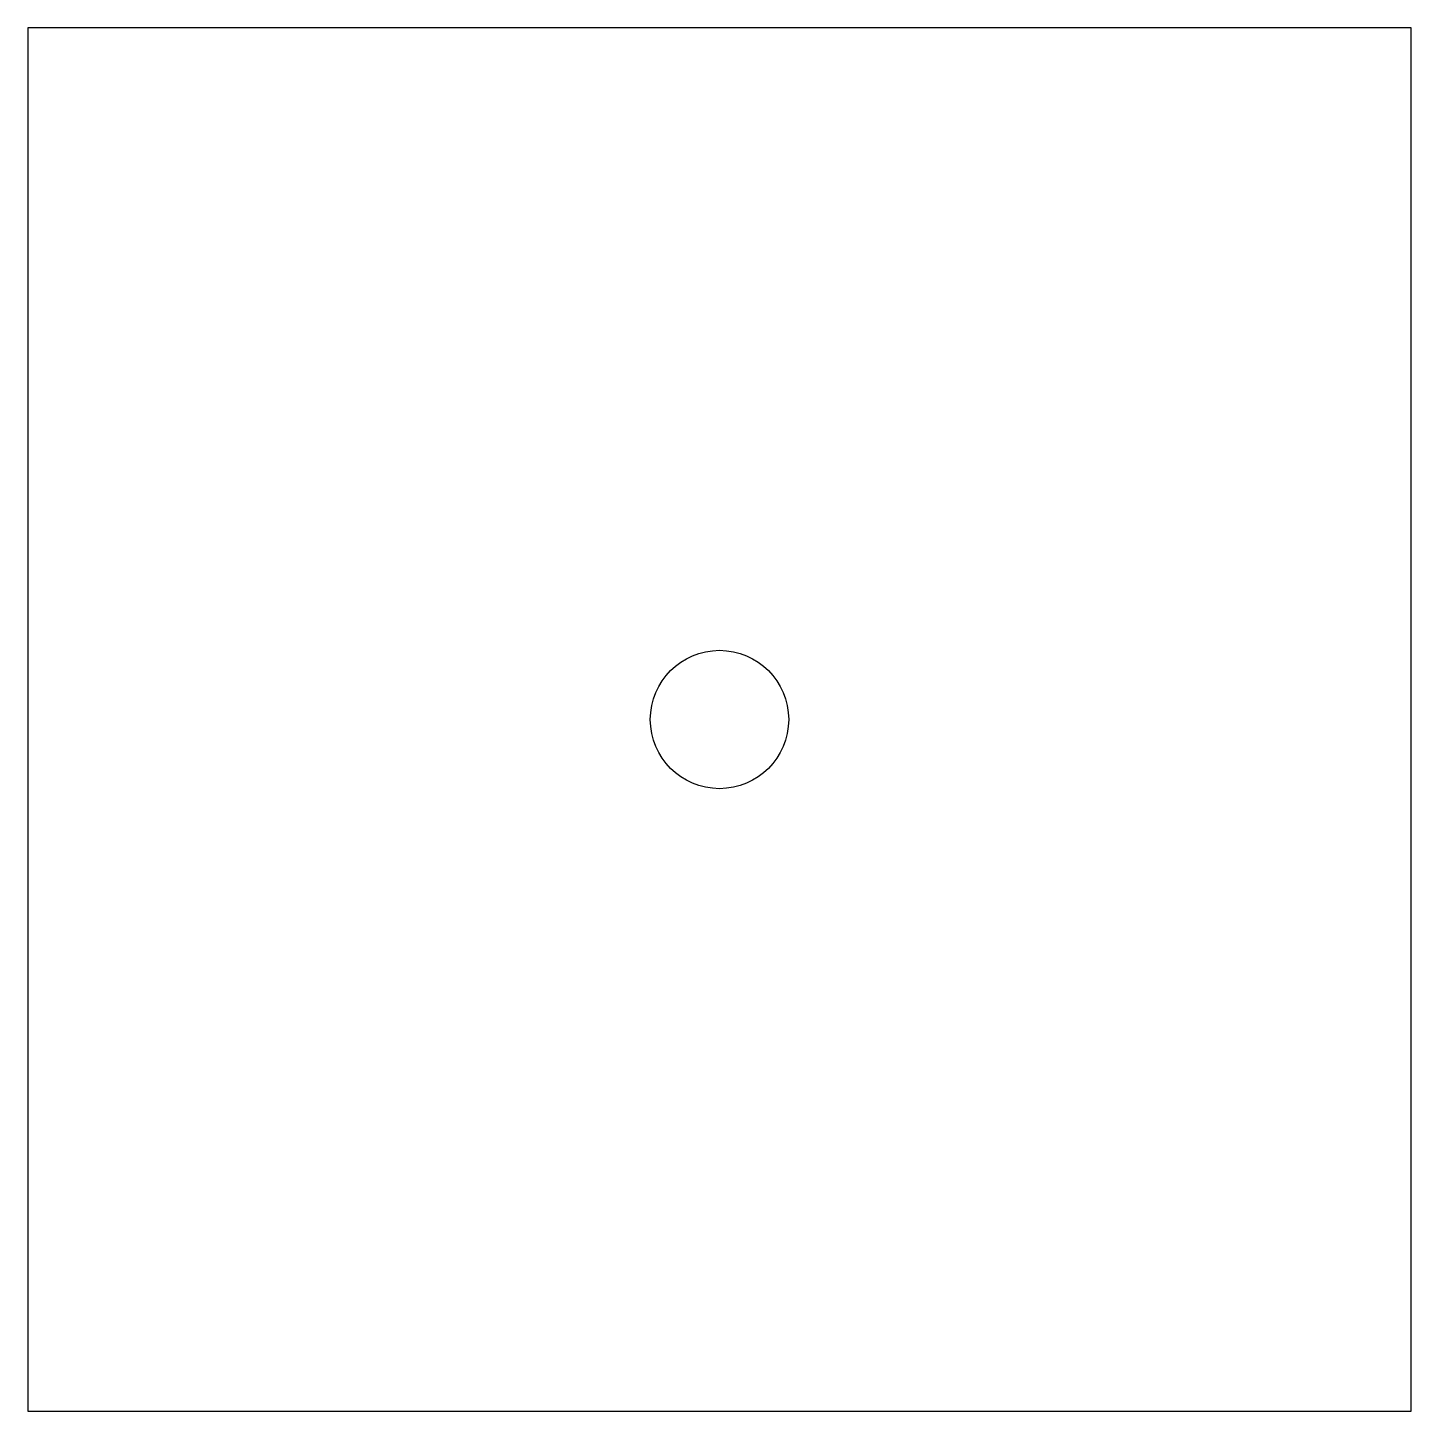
# Model space of a CAD drawing. Header units: metres. Extents: x 150 to 250, y 150 to 250.
import ezdxf

# ---------------------------------------------------------------- set-up
doc = ezdxf.new("R2010")
doc.units = ezdxf.units.M

msp = doc.modelspace()

# ---------------------------------------------------------------- linework, layer by layer
at = {"layer": 'Hole', "color": 6}
msp.add_circle((200, 200), 5, dxfattribs=at)
at = {"layer": 'OuterContour', "color": 3}
msp.add_lwpolyline([(150, 150), (250, 150), (250, 250), (150, 250)], close=True, dxfattribs=at)

doc.saveas('drawing.dxf')
